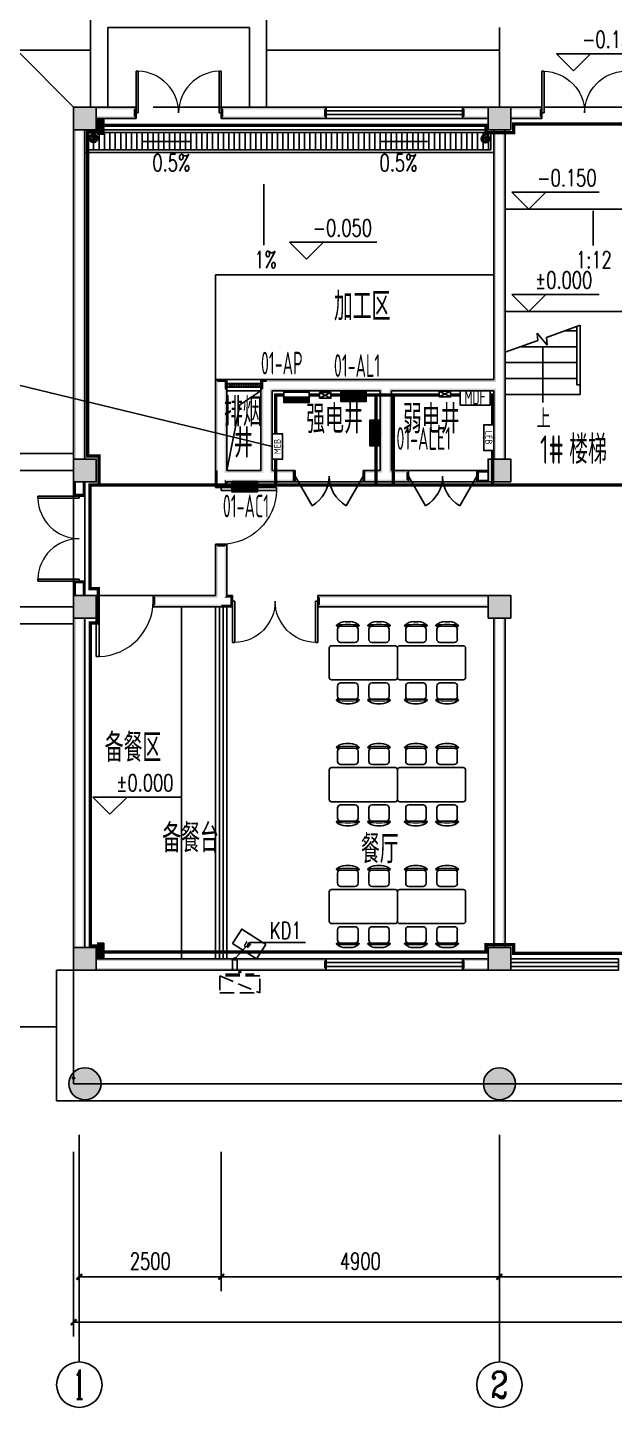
# Model space of a CAD drawing. Extents: x 6250600 to 6678662, y -692028 to -290561.
# Drawn here: x 6278601 to 6288938, y -594503 to -570203 of the extents above; entities that cross this region are included whole.
import ezdxf
from ezdxf.enums import TextEntityAlignment as Align

# ---------------------------------------------------------------- set-up
doc = ezdxf.new("R2010")
doc.units = 0
doc.header["$LTSCALE"] = 1000
doc.header["$MEASUREMENT"] = 0
doc.linetypes.add('DASH', pattern=[0.35, 0.25, -0.1])
doc.linetypes.add('DASHEDX2', pattern=[1.5, 1, -0.5])
doc.layers.get('0').update_dxf_attribs({"linetype": 'CONTINUOUS'})
doc.layers.get('Defpoints').update_dxf_attribs({"linetype": 'CONTINUOUS'})
for name, color, linetype in [('AXIS_TEXT', 7, 'CONTINUOUS'), ('EQUIP-箱柜', 3, 'CONTINUOUS'), ('PUB_HATCH', 8, 'CONTINUOUS'), ('SIG_TEXT', 7, 'CONTINUOUS'), ('SYST', 7, 'CONTINUOUS'), ('TEL_TAB', 7, 'CONTINUOUS'), ('WIRE-接地', 4, 'CONTINUOUS'), ('建筑底图', 251, 'CONTINUOUS'), ('排水', 221, 'CONTINUOUS'), ('电气', 7, 'CONTINUOUS')]:
    doc.layers.add(name, color=color, linetype=linetype)
doc.styles.add('_TCH_AXIS', font='COMPLEX', dxfattribs={"bigfont": 'GBCBIG'})
doc.styles.add('_TCH_DIM', font='SIMPLEX', dxfattribs={"bigfont": 'GBCBIG'})
doc.styles.add('_TCH_DIM_T3', font='SIMPLEX', dxfattribs={"width": 0.705882, "bigfont": 'GBCBIG'})
doc.styles.add('_TCH_LABEL', font='COMPLEX', dxfattribs={"bigfont": 'GBCBIG'})
doc.styles.add('_TEL_DIM', font='sceie.shx', dxfattribs={"width": 0.8, "height": 3.5, "bigfont": 'sceic.shx'})
doc.styles.add('COMPLEX', font='COMPLEX')
doc.styles.add('DIM_FONT', font='SIMPLEX', dxfattribs={"width": 0.7, "bigfont": 'GBCBIG'})
doc.styles.add('SCEI', font='sceie.shx', dxfattribs={"width": 0.8, "height": 400, "bigfont": 'sceic.shx'})
doc.styles.add('sceic', font='sceie.shx', dxfattribs={"width": 0.8, "bigfont": 'sceic.shx'})
doc.styles.add('schuco', font='sceie.shx', dxfattribs={"width": 0.7, "bigfont": 'sceic.shx'})
doc.styles.get("Standard").update_dxf_attribs({"font": 'GBENOR', "bigfont": 'GBCBIG'})
doc.styles.add('TG_LINETYPE', font='SIMPLEX', dxfattribs={"width": 0.8, "height": 3, "bigfont": 'HZTXT'})
doc.linetypes.add('TG_接地', pattern='A,0.75,0,["/",TG_LINETYPE,S=0.05,R=-8.594367,X=-0.1,Y=-0.045],0.65,-0.13,0.13,-0.13', length=2)
doc.dimstyles.new('_TCH_ARCH&&100', dxfattribs={"dimtxt": 297.5, "dimasz": 100, "dimexe": 250, "dimexo": 300, "dimgap": 126.25, "dimtad": 1, "dimdec": 0, "dimzin": 0, "dimdsep": 46, "dimtxsty": '_TCH_DIM_T3', "dimblk": 'ARCHTICK', "dimcen": 0.09, "dimclrt": 7, "dimazin": 2, "dimtfac": 1, "dimtdec": 0, "dimtix": 1, "dimtmove": 2, "dimatfit": 3, "dimfxl": 0, "dimtolj": 1, "dimtzin": 0, "dimarcsym": 0})
pattern_1 = [(135, (5684104.356, -4924144.703), (-11.22532015, -11.22532015), [])]

# ---------------------------------------------------------------- blocks, each defined once
blk = doc.blocks.new('*X35')
at = {"color": 0}
for p, q in [((-250, 33), (-83, 200)), ((-250, 68), (-118, 200)), ((-250, 104), (-154, 200)), ((-250, 139), (-189, 200)), ((-250, 174), (-224, 200)), ((-247, 0), (-47, 200)), ((-212, 0), (-12, 200)), ((-177, 0), (23, 200)), ((-141, 0), (59, 200)), ((-106, 0), (94, 200)), ((-71, 0), (129, 200)), ((-35, 0), (165, 200)), ((0, 0), (200, 200)), ((35, 0), (235, 200)), ((71, 0), (250, 179)), ((106, 0), (250, 144)), ((141, 0), (250, 109)), ((177, 0), (250, 73)), ((212, 0), (250, 38)), ((247, 0), (250, 3))]:
    blk.add_line(p, q, dxfattribs=at)
blk = doc.blocks.new('$equip$00002943')
for p, q in [((-0.75, 0.6), (-0.75, 0)), ((0.75, 0.6), (-0.75, 0.6)), ((-0.75, 0), (0.75, 0)), ((0.75, 0), (0.75, 0.6))]:
    blk.add_line(p, q)
for points, const_width in [([(-0.75, 0.3), (0.75, 0.3)], 0.6), ([(-0.75, 0.6), (-0.75, 0), (0.75, 0), (0.75, 0.6), (-0.75, 0.6), (-0.75, 0)], 0.0667)]:
    blk.add_lwpolyline(points, dxfattribs=dict(const_width=const_width))
for p in [(-0.75, 0.3), (0, 0.6), (0, 0), (0.75, 0.3)]:
    blk.add_point(p)
at = {"xscale": 0.00300000000061118, "yscale": 0.00300000000061118, "zscale": 0.00300000000061118}
blk.add_blockref('*X35', (0, 0), dxfattribs=at)
at = {"color": 7, "style": '_TEL_DIM', "flags": 1}
for tag in ['A', 'REMARK']:
    blk.add_attdef(tag, text='', height=0.00002, dxfattribs=at).set_placement((0, 0), align=Align.MIDDLE_CENTER)
blk = doc.blocks.new('*X67')
at = {"color": 0}
for p, q in [((-250, 33), (-183, 100)), ((-250, 68), (-218, 100)), ((-247, 0), (-147, 100)), ((-212, 0), (-112, 100)), ((-177, 0), (-77, 100)), ((-141, 0), (-41, 100)), ((-106, 0), (-6, 100)), ((-71, 0), (29, 100)), ((-35, 0), (65, 100)), ((0, 0), (100, 100)), ((35, 0), (135, 100)), ((71, 0), (171, 100)), ((106, 0), (206, 100)), ((141, 0), (241, 100)), ((177, 0), (250, 73)), ((212, 0), (250, 38)), ((247, 0), (250, 3))]:
    blk.add_line(p, q, dxfattribs=at)
blk = doc.blocks.new('$equip$00002929')
for p, q in [((-0.75, 0.6), (-0.75, 0)), ((0.75, 0.6), (-0.75, 0.6)), ((-0.75, 0.3), (0.75, 0.3)), ((-0.75, 0), (0.75, 0)), ((0.75, 0), (0.75, 0.6))]:
    blk.add_line(p, q)
for points, const_width in [([(-0.75, 0.15), (0.75, 0.15)], 0.3), ([(-0.75, 0.6), (-0.75, 0), (0.75, 0), (0.75, 0.6), (-0.75, 0.6), (-0.75, 0)], 0.0667)]:
    blk.add_lwpolyline(points, dxfattribs=dict(const_width=const_width))
for p in [(-0.75, 0.3), (0, 0.6), (0, 0), (0.75, 0.3)]:
    blk.add_point(p)
at = {"xscale": 0.00300000000061118, "yscale": 0.00300000000061118, "zscale": 0.00300000000061118}
blk.add_blockref('*X67', (0, 0), dxfattribs=at)
at = {"color": 7, "style": '_TEL_DIM', "flags": 1}
for tag in ['A', 'REMARK']:
    blk.add_attdef(tag, text='', height=0.00002, dxfattribs=at).set_placement((0, 0), align=Align.MIDDLE_CENTER)
blk = doc.blocks.new('$equip$00002907')
for p, q in [((0.75, 0.6), (-0.75, 0.6)), ((-0.75, 0.6), (-0.75, 0)), ((-0.75, 0), (0.75, 0)), ((0.75, 0), (0.75, 0.6))]:
    blk.add_line(p, q)
at = {"const_width": 0.0667}
blk.add_lwpolyline([(-0.75, 0.6), (-0.75, 0), (0.75, 0), (0.75, 0.6), (-0.75, 0.6), (-0.75, 0)], dxfattribs=at)
for p in [(-0.75, 0.3), (0, 0.6), (0, 0), (0.75, 0.3)]:
    blk.add_point(p)
at = {"color": 7, "style": '_TEL_DIM'}
blk.add_attdef('$TEXT$', text='', height=0.4, dxfattribs=at).set_placement((0, 0.3), align=Align.MIDDLE_CENTER)
at = {"color": 7, "style": '_TEL_DIM', "flags": 1}
for tag in ['A', 'REMARK']:
    blk.add_attdef(tag, text='', height=0.00002, dxfattribs=at).set_placement((0, 0), align=Align.MIDDLE_CENTER)
blk = doc.blocks.new('$equip$00002908')
for p, q in [((0.75, 0.6), (-0.75, 0.6)), ((-0.75, 0.6), (-0.75, 0)), ((-0.75, 0), (0.75, 0)), ((0.75, 0), (0.75, 0.6))]:
    blk.add_line(p, q)
at = {"const_width": 0.0667}
blk.add_lwpolyline([(-0.75, 0.6), (-0.75, 0), (0.75, 0), (0.75, 0.6), (-0.75, 0.6), (-0.75, 0)], dxfattribs=at)
for p in [(-0.75, 0.3), (0, 0.6), (0, 0), (0.75, 0.3)]:
    blk.add_point(p)
at = {"color": 7, "style": '_TEL_DIM'}
blk.add_attdef('$TEXT$', text='', height=0.4, dxfattribs=at).set_placement((0, 0.3), align=Align.MIDDLE_CENTER)
at = {"color": 7, "style": '_TEL_DIM', "flags": 1}
for tag in ['A', 'REMARK']:
    blk.add_attdef(tag, text='', height=0.00002, dxfattribs=at).set_placement((0, 0), align=Align.MIDDLE_CENTER)
blk = doc.blocks.new('$plan$00000279')
for p, q in [((-389, 921), (-290, 921)), ((298, 921), (397, 921)), ((-569, 821), (-109, 821)), ((-564, 754), (-564, 529)), ((-114, 754), (-114, 529)), ((117, 821), (577, 821)), ((122, 754), (122, 529)), ((572, 754), (572, 529)), ((-746, 342), (-746, -308)), ((704, 392), (-696, 392)), ((-497, 461), (-182, 461)), ((190, 461), (505, 461)), ((754, -308), (754, 342)), ((-696, -358), (704, -358)), ((-564, -720), (-564, -495)), ((-182, -427), (-497, -427)), ((-114, -720), (-114, -495)), ((122, -720), (122, -495)), ((505, -427), (190, -427)), ((572, -720), (572, -495)), ((-109, -787), (-569, -787)), ((-290, -887), (-389, -887)), ((577, -787), (117, -787)), ((397, -887), (298, -887))]:
    blk.add_line(p, q)
for centre, radius, start, end in [((-379, 606), 316, 91.7651, 130.7265), ((-300, 606), 316, 49.2735, 88.2349), ((307, 606), 316, 91.7651, 130.7265), ((387, 606), 316, 49.2735, 88.2349), ((-579, 837), 10, 130.7265, 202.67), ((-569, 841), 20, 202.67, 270), ((-497, 754), 67.5, 90, 180), ((-182, 754), 67.5, 0, 90), ((-109, 841), 20, 270, 337.33), ((-100, 837), 10, 337.33, 49.2735), ((108, 837), 10, 130.7265, 202.67), ((117, 841), 20, 202.67, 270), ((190, 754), 67.5, 90, 180), ((505, 754), 67.5, 0, 90), ((577, 841), 20, 270, 337.33), ((587, 837), 10, 337.33, 49.2735), ((-696, 342), 50, 90, 180), ((-497, 529), 67.5, 180, 270), ((-182, 529), 67.5, 270, 0), ((190, 529), 67.5, 180, 270), ((505, 529), 67.5, 270, 0), ((704, 342), 50, 0, 90), ((-696, -308), 50, 180, 270), ((-497, -495), 67.5, 90, 180), ((-182, -495), 67.5, 0, 90), ((190, -495), 67.5, 90, 180), ((505, -495), 67.5, 0, 90), ((704, -308), 50, 270, 0), ((-579, -803), 10, 157.33, 229.2735), ((-569, -807), 20, 90, 157.33), ((-379, -572), 316, 229.2735, 268.2349), ((-497, -720), 67.5, 180, 270), ((-300, -572), 316, 271.7651, 310.7265), ((-182, -720), 67.5, 270, 0), ((-109, -807), 20, 22.67, 90), ((-100, -803), 10, 310.7265, 22.67), ((108, -803), 10, 157.33, 229.2735), ((117, -807), 20, 90, 157.33), ((307, -572), 316, 229.2735, 268.2349), ((190, -720), 67.5, 180, 270), ((387, -572), 316, 271.7651, 310.7265), ((505, -720), 67.5, 270, 0), ((577, -807), 20, 22.67, 90), ((587, -803), 10, 310.7265, 22.67)]:
    blk.add_arc(centre, radius, start, end)
at = {"lineweight": 13}
for centre, start, end in [((-339, -1857), 84.8023, 95.1977), ((347, -1857), 84.8023, 95.1977), ((-339, 1890), 264.8023, 275.1977), ((347, 1890), 264.8023, 275.1977)]:
    blk.add_arc(centre, 2713, start, end, dxfattribs=at)
at = {"width": 0.8, "flags": 9}
for tag in ['XSIZE', 'YSIZE']:
    blk.add_attdef(tag, (0, 0), '', height=0.5, dxfattribs=at)
blk = doc.blocks.new('A$C2E081725')
at = {"linetype": 'DASH'}
for p, q in [((700, 94), (0, 394)), ((600, 64), (100, 64)), ((138, 94), (138, 64)), ((350, 8), (327, 39)), ((350, 49), (350, 0)), ((350, 8), (373, 39)), ((563, 94), (563, 64))]:
    blk.add_line(p, q, dxfattribs=at)
blk.add_lwpolyline([(0, 394), (0, 94), (700, 94), (700, 394)], close=True, dxfattribs=at)
blk = doc.blocks.new('$lvtry$00000171')
at = {"layer": '排水'}
for p, q in [((-74, 11), (-11, 74)), ((-70, -27), (27, 70)), ((-53, -53), (53, 53)), ((-27, -70), (70, 27)), ((11, -74), (74, -11))]:
    blk.add_line(p, q, dxfattribs=at)
blk.add_circle((0, 0), 75, dxfattribs=at)
blk.add_point((0, 0), dxfattribs=at)
blk = doc.blocks.new('_ArchTick')
at = {"color": 0, "linetype": 'ByBlock', "const_width": 0.4}
blk.add_lwpolyline([(-0.5, -0.5), (0.5, 0.5)], dxfattribs=at)
blk = doc.blocks.new('*D604')
at = {"layer": 'Defpoints', "color": 0, "transparency": 16777216}
for p in [(6279412, -589703), (6301612, -589703), (6301612, -593003)]:
    blk.add_point(p, dxfattribs=at)
at = {"layer": '建筑底图', "color": 0, "lineweight": -2, "transparency": 16777216}
for p, q in [((6279412, -590003), (6279412, -593253)), ((6301612, -590003), (6301612, -593253)), ((6279412, -593003), (6301612, -593003))]:
    blk.add_line(p, q, dxfattribs=at)
at = {"layer": '建筑底图', "color": 0, "lineweight": -2, "transparency": 16777216, "xscale": 100, "yscale": 100, "zscale": 100, "rotation": 180}
blk.add_blockref('_ArchTick', (6279412, -593003), dxfattribs=at)
at = {"layer": '建筑底图', "color": 0, "lineweight": -2, "transparency": 16777216, "xscale": 100, "yscale": 100, "zscale": 100}
blk.add_blockref('_ArchTick', (6301612, -593003), dxfattribs=at)
at = {"layer": '建筑底图', "color": 7, "transparency": 16777216, "insert": (6290512, -592728), "char_height": 297.5, "attachment_point": 5, "style": '_TCH_DIM_T3'}
blk.add_mtext('\\A1;22200', dxfattribs=at)
blk = doc.blocks.new('*D605')
at = {"layer": 'Defpoints', "color": 0, "transparency": 16777216}
for p in [(6279512, -589703), (6282012, -589703), (6282012, -592203)]:
    blk.add_point(p, dxfattribs=at)
at = {"layer": '建筑底图', "color": 0, "lineweight": -2, "transparency": 16777216}
for p, q in [((6279512, -590003), (6279512, -592453)), ((6282012, -590003), (6282012, -592453)), ((6279512, -592203), (6282012, -592203))]:
    blk.add_line(p, q, dxfattribs=at)
at = {"layer": '建筑底图', "color": 0, "lineweight": -2, "transparency": 16777216, "xscale": 100, "yscale": 100, "zscale": 100, "rotation": 180}
blk.add_blockref('_ArchTick', (6279512, -592203), dxfattribs=at)
at = {"layer": '建筑底图', "color": 0, "lineweight": -2, "transparency": 16777216, "xscale": 100, "yscale": 100, "zscale": 100}
blk.add_blockref('_ArchTick', (6282012, -592203), dxfattribs=at)
at = {"layer": '建筑底图', "color": 7, "transparency": 16777216, "insert": (6280762, -591928), "char_height": 297.5, "attachment_point": 5, "style": '_TCH_DIM_T3'}
blk.add_mtext('\\A1;2500', dxfattribs=at)
blk = doc.blocks.new('*D606')
at = {"layer": 'Defpoints', "color": 0, "transparency": 16777216}
for p in [(6282012, -589703), (6286912, -589703), (6286912, -592203)]:
    blk.add_point(p, dxfattribs=at)
at = {"layer": '建筑底图', "color": 0, "lineweight": -2, "transparency": 16777216}
for p, q in [((6282012, -590003), (6282012, -592453)), ((6286912, -590003), (6286912, -592453)), ((6282012, -592203), (6286912, -592203))]:
    blk.add_line(p, q, dxfattribs=at)
at = {"layer": '建筑底图', "color": 0, "lineweight": -2, "transparency": 16777216, "xscale": 100, "yscale": 100, "zscale": 100, "rotation": 180}
blk.add_blockref('_ArchTick', (6282012, -592203), dxfattribs=at)
at = {"layer": '建筑底图', "color": 0, "lineweight": -2, "transparency": 16777216, "xscale": 100, "yscale": 100, "zscale": 100}
blk.add_blockref('_ArchTick', (6286912, -592203), dxfattribs=at)
at = {"layer": '建筑底图', "color": 7, "transparency": 16777216, "insert": (6284462, -591928), "char_height": 297.5, "attachment_point": 5, "style": '_TCH_DIM_T3'}
blk.add_mtext('\\A1;4900', dxfattribs=at)
blk = doc.blocks.new('*D607')
at = {"layer": 'Defpoints', "color": 0, "transparency": 16777216}
for p in [(6286912, -589703), (6294112, -589703), (6294112, -592203)]:
    blk.add_point(p, dxfattribs=at)
at = {"layer": '建筑底图', "color": 0, "lineweight": -2, "transparency": 16777216}
for p, q in [((6286912, -590003), (6286912, -592453)), ((6294112, -590003), (6294112, -592453)), ((6286912, -592203), (6294112, -592203))]:
    blk.add_line(p, q, dxfattribs=at)
at = {"layer": '建筑底图', "color": 0, "lineweight": -2, "transparency": 16777216, "xscale": 100, "yscale": 100, "zscale": 100, "rotation": 180}
blk.add_blockref('_ArchTick', (6286912, -592203), dxfattribs=at)
at = {"layer": '建筑底图', "color": 0, "lineweight": -2, "transparency": 16777216, "xscale": 100, "yscale": 100, "zscale": 100}
blk.add_blockref('_ArchTick', (6294112, -592203), dxfattribs=at)
at = {"layer": '建筑底图', "color": 7, "transparency": 16777216, "insert": (6290512, -591928), "char_height": 297.5, "attachment_point": 5, "style": '_TCH_DIM_T3'}
blk.add_mtext('\\A1;7200', dxfattribs=at)
blk = doc.blocks.new('$WINLIB2D$00000039')
at = {"color": 0}
for points in [[(-0.5, 0.5), (-0.5, -0.5)], [(0.5, 0.5), (-0.5, 0.5)], [(0.5, -0.5), (0.5, 0.5)], [(-0.5, 0.167), (0.5, 0.167)], [(-0.452, -0.167), (-0.5, 0.084)], [(-0.384, -0.167), (-0.448, 0.167)], [(-0.316, -0.167), (-0.38, 0.167)], [(-0.248, -0.167), (-0.312, 0.167)], [(-0.18, -0.167), (-0.244, 0.167)], [(-0.112, -0.167), (-0.176, 0.167)], [(-0.044, -0.167), (-0.108, 0.167)], [(0.024, -0.167), (-0.04, 0.167)], [(0.092, -0.167), (0.028, 0.167)], [(0.16, -0.167), (0.096, 0.167)], [(0.228, -0.167), (0.164, 0.167)], [(0.296, -0.167), (0.232, 0.167)], [(0.364, -0.167), (0.3, 0.167)], [(0.432, -0.167), (0.368, 0.167)], [(0.5, -0.167), (0.436, 0.167)], [(-0.5, -0.167), (0.5, -0.167)], [(0.5, -0.5), (-0.5, -0.5)]]:
    blk.add_lwpolyline(points, dxfattribs=at)
blk = doc.blocks.new('_AXISO')
blk.add_circle((0, 0), 0.5)
at = {"layer": 'AXIS_TEXT', "style": 'COMPLEX', "width": 1.041667}
blk.add_attdef('A', text='', height=0.56, dxfattribs=at).set_placement((-0.25, -0.28), (0.25, -0.28), align=Align.FIT)
blk = doc.blocks.new('$DorLib2D$00000002')
for p, q in [((-0.5, 0), (-0.5, 0.4875)), ((-0.475, 0.4875), (-0.5, 0.4875)), ((-0.475, 0), (-0.475, 0.4875)), ((0.475, 0), (0.475, 0.4875)), ((0.475, 0.4875), (0.5, 0.4875)), ((0.5, 0), (0.5, 0.4875)), ((-0.5, 0), (-0.475, 0)), ((0.5, 0), (0.475, 0))]:
    blk.add_line(p, q)
at = {"lineweight": 13}
for centre, start, end in [((-0.4875, 0), 0, 88.53072), ((0.4875, 0), 91.46928, 180)]:
    blk.add_arc(centre, 0.4875, start, end, dxfattribs=at)
blk = doc.blocks.new('$DorLib2D$00000231')
at = {"color": 0}
for p, q in [((-0.5, 0), (-0.25, 0.433)), ((0.5, 0), (0.25, 0.433))]:
    blk.add_line(p, q, dxfattribs=at)
for centre, start, end in [((-0.5, 0), 0, 60), ((0.5, 0), 120, 180)]:
    blk.add_arc(centre, 0.5, start, end, dxfattribs=at)
blk = doc.blocks.new('$WINLIB2D$00000001')
at = {"color": 0}
for points in [[(-0.5, 0.5), (-0.5, -0.5)], [(-0.5, 0.5), (0.5, 0.5)], [(0.5, -0.5), (0.5, 0.5)], [(0.5, 0.1667), (-0.5, 0.1667)], [(0.5, -0.1667), (-0.5, -0.1667)], [(-0.5, -0.5), (0.5, -0.5)]]:
    blk.add_lwpolyline(points, dxfattribs=at)
blk = doc.blocks.new('$DorLib2D$00000001')
for p, q in [((0.45, 0.975), (0.5, 0.975)), ((0.45, 0), (0.45, 0.975)), ((0.5, 0), (0.5, 0.975)), ((0.5, 0), (0.45, 0))]:
    blk.add_line(p, q)
at = {"lineweight": 13}
blk.add_arc((0.475, 0), 0.975, 91.4693, 180, dxfattribs=at)
blk = doc.blocks.new('$TCHSYS$WIN2D')
for p, q in [((-0.5, 0.5), (0.5, 0.5)), ((-0.5, 0.5), (-0.5, -0.5)), ((0.5, 0.5), (0.5, -0.5)), ((0.5, 0.167), (-0.5, 0.167)), ((0.5, -0.167), (-0.5, -0.167)), ((-0.5, -0.5), (0.5, -0.5))]:
    blk.add_line(p, q)
blk = doc.blocks.new('_FZH')
blk.add_lwpolyline([(-0.5, -0.5), (0.5, -0.5), (0.5, 0.5), (-0.5, 0.5)], close=True)
at = {"layer": 'PUB_HATCH'}
blk.add_solid([(-0.5, -0.5), (0.5, -0.5), (-0.5, 0.5), (0.5, 0.5)], dxfattribs=at)

msp = doc.modelspace()

# ---------------------------------------------------------------- hatches: boundary and pattern name
at = {"layer": 'SIG_TEXT'}
h = msp.add_hatch(dxfattribs=at)
h.set_pattern_fill('ANSI31', color=256, scale=10, angle=90, style=0)
h.set_pattern_definition(pattern_1)
h.paths.add_polyline_path([(6279838.2, -571822.2), (6279838.2, -572079.7), (6279942.9, -572079.7), (6279942.9, -571822.2)])
h = msp.add_hatch(dxfattribs=at)
h.set_pattern_fill('ANSI31', color=256, scale=10, angle=90, style=0)
h.set_pattern_definition(pattern_1)
h.paths.add_polyline_path([(6279838.2, -586583.7), (6279838.2, -586326.2), (6279942.9, -586326.2), (6279942.9, -586583.7)])
at = {"layer": '建筑底图'}
for points in [[(6279811.8, -571602.9), (6279411.8, -571602.9), (6279451.8, -571642.9), (6279771.8, -571642.9)], [(6279411.8, -571602.9), (6279411.8, -572002.9), (6279451.8, -571962.9), (6279451.8, -571642.9)], [(6279811.8, -572002.9), (6279811.8, -571602.9), (6279771.8, -571642.9), (6279771.8, -571962.9)], [(6279811.8, -571602.9), (6279811.8, -571642.9), (6280471.8, -571642.9), (6280511.8, -571602.9)], [(6279811.8, -571762.9), (6279811.8, -571802.9), (6280511.8, -571802.9), (6280471.8, -571762.9)], [(6280511.8, -571802.9), (6280511.8, -571602.9), (6280471.8, -571642.9), (6280471.8, -571762.9)], [(6283862.1, -571602.9), (6282011.8, -571602.9), (6282051.8, -571642.9), (6283822.1, -571642.9)], [(6282011.8, -571602.9), (6282011.8, -571802.9), (6282051.8, -571762.9), (6282051.8, -571642.9)], [(6282011.8, -571802.9), (6283862.1, -571802.9), (6283822.1, -571762.9), (6282051.8, -571762.9)], [(6283862.1, -571802.9), (6283862.1, -571602.9), (6283822.1, -571642.9), (6283822.1, -571762.9)], [(6286711.8, -571642.9), (6286711.8, -571602.9), (6286262.1, -571602.9), (6286302.1, -571642.9)], [(6286262.1, -571602.9), (6286262.1, -571802.9), (6286302.1, -571762.9), (6286302.1, -571642.9)], [(6286711.8, -571802.9), (6286711.8, -571762.9), (6286302.1, -571762.9), (6286262.1, -571802.9)], [(6287111.8, -571602.9), (6286711.8, -571602.9), (6286751.8, -571642.9), (6287071.8, -571642.9)], [(6286711.8, -571602.9), (6286711.8, -572002.9), (6286751.8, -571962.9), (6286751.8, -571642.9)], [(6287111.8, -572002.9), (6287111.8, -571602.9), (6287071.8, -571642.9), (6287071.8, -571962.9)], [(6287111.8, -571602.9), (6287111.8, -571642.9), (6287621.8, -571642.9), (6287661.8, -571602.9)], [(6287111.8, -571762.9), (6287111.8, -571802.9), (6287661.8, -571802.9), (6287621.8, -571762.9)], [(6287661.8, -571802.9), (6287661.8, -571602.9), (6287621.8, -571642.9), (6287621.8, -571762.9)], [(6279411.8, -572002.9), (6279811.8, -572002.9), (6279771.8, -571962.9), (6279451.8, -571962.9)], [(6279451.8, -572002.9), (6279411.8, -572002.9), (6279411.8, -577802.9), (6279451.8, -577802.9)], [(6279611.8, -572002.9), (6279571.8, -572002.9), (6279571.8, -577802.9), (6279611.8, -577802.9)], [(6286711.8, -572002.9), (6287111.8, -572002.9), (6287071.8, -571962.9), (6286751.8, -571962.9)], [(6286851.8, -572002.9), (6286811.8, -572002.9), (6286811.8, -576402.9), (6286851.8, -576442.9)], [(6287011.8, -572002.9), (6286971.8, -572002.9), (6286971.8, -576502.9), (6287011.8, -576502.9)], [(6281911.8, -576402.9), (6281911.8, -578002.9), (6281951.8, -578002.9), (6281951.8, -576442.9)], [(6282111.8, -576402.9), (6281911.8, -576402.9), (6281951.8, -576442.9), (6282071.8, -576442.9)], [(6282111.8, -576602.9), (6282111.8, -576402.9), (6282071.8, -576442.9), (6282071.8, -576562.9)], [(6282111.8, -576602.9), (6282111.8, -578002.9), (6282071.8, -578042.9), (6282071.8, -576562.9)], [(6282811.8, -576402.9), (6282711.8, -576402.9), (6282751.8, -576442.9), (6282811.8, -576442.9)], [(6282711.8, -576402.9), (6282711.8, -576602.9), (6282751.8, -576562.9), (6282751.8, -576442.9)], [(6282711.8, -576602.9), (6282711.8, -578002.9), (6282751.8, -578042.9), (6282751.8, -576562.9)], [(6282811.8, -576402.9), (6284911.8, -576402.9), (6284911.8, -576442.9), (6282811.8, -576442.9)], [(6282911.8, -576602.9), (6284811.8, -576602.9), (6284851.8, -576562.9), (6282871.8, -576562.9)], [(6282911.8, -576602.9), (6282911.8, -578002.9), (6282871.8, -578042.9), (6282871.8, -576562.9)], [(6284811.8, -576602.9), (6284811.8, -578002.9), (6284851.8, -578042.9), (6284851.8, -576562.9)], [(6284911.8, -576402.9), (6286811.8, -576402.9), (6286851.8, -576442.9), (6284911.8, -576442.9)], [(6285011.8, -576602.9), (6286811.8, -576602.9), (6286851.8, -576562.9), (6284971.8, -576562.9)], [(6285011.8, -576602.9), (6285011.8, -578002.9), (6284971.8, -578042.9), (6284971.8, -576562.9)], [(6286811.8, -577802.9), (6286851.8, -577802.9), (6286851.8, -576562.9), (6286811.8, -576602.9)], [(6286971.8, -577802.9), (6287011.8, -577802.9), (6287011.8, -576502.9), (6286971.8, -576502.9)], [(6279811.8, -577802.9), (6279411.8, -577802.9), (6279451.8, -577842.9), (6279771.8, -577842.9)], [(6279411.8, -577802.9), (6279411.8, -578202.9), (6279451.8, -578162.9), (6279451.8, -577842.9)], [(6279811.8, -578202.9), (6279811.8, -577802.9), (6279771.8, -577842.9), (6279771.8, -578162.9)], [(6287111.8, -577802.9), (6286711.8, -577802.9), (6286751.8, -577842.9), (6287071.8, -577842.9)], [(6286711.8, -577802.9), (6286711.8, -578202.9), (6286751.8, -578162.9), (6286751.8, -577842.9)], [(6287111.8, -578202.9), (6287111.8, -577802.9), (6287071.8, -577842.9), (6287071.8, -578162.9)], [(6281911.8, -578002.9), (6281911.8, -578302.9), (6281951.8, -578262.9), (6281951.8, -578002.9)], [(6282111.8, -578002.9), (6282711.8, -578002.9), (6282751.8, -578042.9), (6282071.8, -578042.9)], [(6283311.9, -578002.9), (6282911.8, -578002.9), (6282871.8, -578042.9), (6283311.9, -578042.9)], [(6283311.9, -578202.9), (6283311.9, -578002.9), (6283271.9, -578002.9), (6283271.9, -578202.9)], [(6284811.8, -578002.9), (6284511.9, -578002.9), (6284511.9, -578042.9), (6284851.8, -578042.9)], [(6284511.9, -578202.9), (6284511.9, -578002.9), (6284551.9, -578002.9), (6284551.9, -578202.9)], [(6285311.9, -578002.9), (6285011.8, -578002.9), (6284971.8, -578042.9), (6285271.9, -578042.9)], [(6285311.9, -578202.9), (6285311.9, -578002.9), (6285271.9, -578042.9), (6285271.9, -578162.9)], [(6286711.8, -578042.9), (6286711.8, -578002.9), (6286511.9, -578002.9), (6286551.9, -578042.9)], [(6286511.9, -578002.9), (6286511.9, -578202.9), (6286551.9, -578162.9), (6286551.9, -578042.9)], [(6279411.8, -578202.9), (6279811.8, -578202.9), (6279771.8, -578162.9), (6279451.8, -578162.9)], [(6279451.8, -578202.9), (6279411.8, -578202.9), (6279411.8, -578452.9), (6279451.8, -578412.9)], [(6279611.8, -578202.9), (6279571.8, -578202.9), (6279571.8, -578412.9), (6279611.8, -578452.9)], [(6281911.8, -578302.9), (6282111.8, -578302.9), (6282071.8, -578262.9), (6281951.8, -578262.9)], [(6282111.8, -578302.9), (6282111.8, -578202.9), (6282071.8, -578162.9), (6282071.8, -578262.9)], [(6282111.8, -578202.9), (6282811.8, -578202.9), (6282811.8, -578162.9), (6282071.8, -578162.9)], [(6283311.9, -578202.9), (6282811.8, -578202.9), (6282811.8, -578162.9), (6283311.9, -578162.9)], [(6284911.8, -578202.9), (6284511.9, -578202.9), (6284511.9, -578162.9), (6284911.8, -578162.9)], [(6284911.8, -578202.9), (6285311.9, -578202.9), (6285271.9, -578162.9), (6284911.8, -578162.9)], [(6286711.8, -578202.9), (6286711.8, -578162.9), (6286551.9, -578162.9), (6286511.9, -578202.9)], [(6286711.8, -578202.9), (6287111.8, -578202.9), (6287071.8, -578162.9), (6286751.8, -578162.9)], [(6279411.8, -578452.9), (6279611.8, -578452.9), (6279571.8, -578412.9), (6279451.8, -578412.9)], [(6282111.8, -579302.9), (6281911.8, -579302.9), (6281951.8, -579342.9), (6282071.8, -579342.9)], [(6281911.8, -579302.9), (6281911.8, -580202.9), (6281951.8, -580242.9), (6281951.8, -579342.9)], [(6282111.8, -580202.9), (6282111.8, -579302.9), (6282071.8, -579342.9), (6282071.8, -580242.9)], [(6279611.8, -579952.9), (6279411.8, -579952.9), (6279451.8, -579992.9), (6279571.8, -579992.9)], [(6279411.8, -580202.9), (6279451.8, -580202.9), (6279451.8, -579992.9), (6279411.8, -579952.9)], [(6279571.8, -580202.9), (6279611.8, -580202.9), (6279611.8, -579952.9), (6279571.8, -579992.9)], [(6279811.8, -580202.9), (6279411.8, -580202.9), (6279451.8, -580242.9), (6279771.8, -580242.9)], [(6279411.8, -580202.9), (6279411.8, -580602.9), (6279451.8, -580562.9), (6279451.8, -580242.9)], [(6279811.8, -580602.9), (6279811.8, -580202.9), (6279771.8, -580242.9), (6279771.8, -580562.9)], [(6281911.8, -580202.9), (6280811.8, -580202.9), (6280851.8, -580242.9), (6281951.8, -580242.9)], [(6280811.8, -580202.9), (6280811.8, -580402.9), (6280851.8, -580362.9), (6280851.8, -580242.9)], [(6282211.8, -580202.9), (6282111.8, -580202.9), (6282071.8, -580242.9), (6282171.8, -580242.9)], [(6282211.8, -580402.9), (6282211.8, -580202.9), (6282171.8, -580242.9), (6282171.8, -580362.9)], [(6286711.8, -580242.9), (6286711.8, -580202.9), (6283711.8, -580202.9), (6283751.8, -580242.9)], [(6283711.8, -580202.9), (6283711.8, -580402.9), (6283751.8, -580362.9), (6283751.8, -580242.9)], [(6287111.8, -580202.9), (6286711.8, -580202.9), (6286751.8, -580242.9), (6287071.8, -580242.9)], [(6286711.8, -580202.9), (6286711.8, -580602.9), (6286751.8, -580562.9), (6286751.8, -580242.9)], [(6287111.8, -580602.9), (6287111.8, -580202.9), (6287071.8, -580242.9), (6287071.8, -580562.9)], [(6280811.8, -580402.9), (6282011.8, -580402.9), (6282011.8, -580362.9), (6280851.8, -580362.9)], [(6282011.8, -580402.9), (6282211.8, -580402.9), (6282171.8, -580362.9), (6282011.8, -580362.9)], [(6286711.8, -580402.9), (6286711.8, -580362.9), (6283751.8, -580362.9), (6283711.8, -580402.9)], [(6279411.8, -580602.9), (6279811.8, -580602.9), (6279771.8, -580562.9), (6279451.8, -580562.9)], [(6279451.8, -580602.9), (6279411.8, -580602.9), (6279411.8, -586402.9), (6279451.8, -586402.9)], [(6279611.8, -580602.9), (6279571.8, -580602.9), (6279571.8, -586402.9), (6279611.8, -586402.9)], [(6286711.8, -580602.9), (6287111.8, -580602.9), (6287071.8, -580562.9), (6286751.8, -580562.9)], [(6286811.8, -586402.9), (6286851.8, -586402.9), (6286851.8, -580602.9), (6286811.8, -580602.9)], [(6286971.8, -586402.9), (6287011.8, -586402.9), (6287011.8, -580602.9), (6286971.8, -580602.9)], [(6279811.8, -586402.9), (6279411.8, -586402.9), (6279451.8, -586442.9), (6279771.8, -586442.9)], [(6279411.8, -586402.9), (6279411.8, -586802.9), (6279451.8, -586762.9), (6279451.8, -586442.9)], [(6279811.8, -586802.9), (6279811.8, -586402.9), (6279771.8, -586442.9), (6279771.8, -586762.9)], [(6287111.8, -586402.9), (6286711.8, -586402.9), (6286751.8, -586442.9), (6287071.8, -586442.9)], [(6286711.8, -586402.9), (6286711.8, -586802.9), (6286751.8, -586762.9), (6286751.8, -586442.9)], [(6287111.8, -586802.9), (6287111.8, -586402.9), (6287071.8, -586442.9), (6287071.8, -586762.9)], [(6279411.8, -586802.9), (6279811.8, -586802.9), (6279771.8, -586762.9), (6279451.8, -586762.9)], [(6279811.8, -586602.9), (6279811.8, -586642.9), (6283821.8, -586642.9), (6283861.8, -586602.9)], [(6279811.8, -586762.9), (6279811.8, -586802.9), (6283861.8, -586802.9), (6283821.8, -586762.9)], [(6283861.8, -586802.9), (6283861.8, -586602.9), (6283821.8, -586642.9), (6283821.8, -586762.9)], [(6286711.8, -586642.9), (6286711.8, -586602.9), (6286261.8, -586602.9), (6286301.8, -586642.9)], [(6286261.8, -586602.9), (6286261.8, -586802.9), (6286301.8, -586762.9), (6286301.8, -586642.9)], [(6286711.8, -586802.9), (6286711.8, -586762.9), (6286301.8, -586762.9), (6286261.8, -586802.9)], [(6286711.8, -586802.9), (6287111.8, -586802.9), (6287071.8, -586762.9), (6286751.8, -586762.9)]]:
    msp.add_hatch(color=256, dxfattribs=at).paths.add_polyline_path(points)
h = msp.add_hatch(dxfattribs=at)
h.set_pattern_fill('LINE', color=256, scale=100, angle=90)
h.set_pattern_definition([(90, (-38273708.46, -1652072.31), (-95.25, 6e-15), [])])
h.paths.add_polyline_path([(6286761.8, -572052.9), (6279761.8, -572052.9), (6279761.8, -572352.9), (6286761.8, -572352.9)])
h = msp.add_hatch(color=256, dxfattribs=at)
h.dxf.hatch_style = 1
h.paths.add_polyline_path([(6279328.9, -588802.9, 1), (6279894.6, -588802.9, 1)])
h = msp.add_hatch(color=256, dxfattribs=at)
h.dxf.hatch_style = 1
h.paths.add_polyline_path([(6286628.9, -588802.9, 1), (6287194.6, -588802.9, 1)])

# ---------------------------------------------------------------- linework, layer by layer
at = {"color": 1}
for p, q in [((6283742.9, -576631.3), (6283942.9, -576731.3)), ((6283942.9, -576631.3), (6283742.9, -576731.3))]:
    msp.add_line(p, q, dxfattribs=at)
at = {"color": 2}
for p, q in [((6285851.7, -576607.9), (6286051.7, -576707.9)), ((6286051.7, -576607.9), (6285851.7, -576707.9))]:
    msp.add_line(p, q, dxfattribs=at)
at = {"color": 1}
msp.add_lwpolyline([(6283742.9, -576731.3), (6283742.9, -576631.3), (6283942.9, -576631.3), (6283942.9, -576731.3)], close=True, dxfattribs=at)
at = {"color": 2}
msp.add_lwpolyline([(6285851.7, -576707.9), (6285851.7, -576607.9), (6286051.7, -576607.9), (6286051.7, -576707.9)], close=True, dxfattribs=at)
msp.add_lwpolyline([(6286749.7, -576602.9), (6286749.7, -576852), (6286223.2, -576852), (6286223.2, -576602.9)], close=True)
at = {"layer": 'SIG_TEXT', "ltscale": 5}
for points in [[(6279838.2, -571822.2), (6279838.2, -572079.7), (6279942.9, -572079.7), (6279942.9, -571822.2)], [(6279838.2, -586583.7), (6279838.2, -586326.2), (6279942.9, -586326.2), (6279942.9, -586583.7)]]:
    msp.add_lwpolyline(points, close=True, dxfattribs=at)
at = {"layer": 'WIRE-接地', "linetype": 'TG_接地', "const_width": 60}
for points in [[(6279833.4, -586379.7), (6279708.2, -586379.7), (6279708.2, -580687.7), (6279848, -580687.7), (6279848, -580084.1), (6279701.1, -580084.1), (6279701.1, -578260.5), (6279856.8, -578260.5), (6279856.8, -577745.5), (6279657.5, -577745.5), (6279657.5, -572039.3), (6279833.4, -572039.3)], [(6279942.9, -571922.5), (6286677.3, -571922.5), (6286677.3, -572052.9), (6287162.6, -572052.9), (6287162.6, -571899.6), (6289663.3, -571899.6), (6289663.3, -572050.9), (6290167.3, -572050.9), (6290167.3, -571894.3), (6293886.5, -571894.3), (6293886.5, -572022.1), (6294333.5, -572022.1), (6294333.5, -571871.2), (6298134.8, -571871.2), (6298134.8, -572053.5), (6298737.1, -572053.5), (6298737.1, -571863.7), (6301085.5, -571863.7)], [(6282972.6, -577355.4), (6282972.6, -576671.4), (6283111.8, -576671.4)], [(6283561.8, -576671.4), (6283742.9, -576671.4)], [(6283942.9, -576671.4), (6284117.1, -576671.4)], [(6284567.1, -576671.4), (6285851.7, -576671.4)], [(6284740, -576671.4), (6284740, -577117.2)], [(6285041.6, -576671.4), (6285041.6, -578260.5)], [(6286051.7, -576671.4), (6286223.2, -576671.4)], [(6286749.7, -576671.4), (6286794.7, -576671.4), (6286794.7, -577199.8)], [(6284740, -577559.6), (6284740, -578260.5)], [(6282972.6, -578260.5), (6282972.6, -577805.4)], [(6286794.7, -577649.8), (6286794.7, -578259.5)], [(6279856.8, -578260.5), (6282198.7, -578260.5)], [(6282630.4, -578260.5), (6301166.8, -578260.5)], [(6279942.9, -586483.3), (6286677.3, -586483.3), (6286677.3, -586352.9), (6287162.6, -586352.9), (6287162.6, -586506.3), (6289663.3, -586506.3), (6289663.3, -586355), (6290167.3, -586355), (6290167.3, -586511.5), (6293886.5, -586511.5), (6293886.5, -586383.8), (6294333.5, -586383.8), (6294333.5, -586534.7), (6301082.7, -586534.7)]]:
    msp.add_lwpolyline(points, dxfattribs=at)
at = {"layer": '建筑底图'}
for p, q in [((6279711.8, -571602.9), (6279711.8, -569902.9)), ((6282811.8, -571602.9), (6282811.8, -569902.9)), ((6280011.8, -571602.9), (6280011.8, -570202.9)), ((6282511.8, -570202.9), (6280011.8, -570202.9)), ((6282511.8, -571602.9), (6282511.8, -570202.9)), ((6286911.8, -571602.9), (6286911.8, -570202.9)), ((6279411.8, -571602.9), (6278411.8, -570602.9)), ((6288218.6, -570964.9), (6287918.6, -570664.9)), ((6287918.6, -570664.9), (6289458.8, -570664.9)), ((6288218.6, -570964.9), (6288518.6, -570664.9)), ((6280511.8, -571602.9), (6279811.8, -571602.9)), ((6280511.8, -571802.9), (6280511.8, -571602.9)), ((6280811.8, -571602.9), (6282311.8, -571602.9)), ((6283862.1, -571602.9), (6282011.8, -571602.9)), ((6282011.8, -571602.9), (6282011.8, -571802.9)), ((6283862.1, -571802.9), (6283862.1, -571602.9)), ((6286711.8, -571602.9), (6286262.1, -571602.9)), ((6286262.1, -571602.9), (6286262.1, -571802.9)), ((6287661.8, -571602.9), (6287111.8, -571602.9)), ((6287661.8, -571802.9), (6287661.8, -571602.9)), ((6287711.8, -571602.9), (6289211.8, -571602.9)), ((6279411.8, -577802.9), (6279411.8, -572002.9)), ((6279611.8, -577802.9), (6279611.8, -572002.9)), ((6279811.8, -571802.9), (6280511.8, -571802.9)), ((6282011.8, -571802.9), (6283862.1, -571802.9)), ((6286262.1, -571802.9), (6286711.8, -571802.9)), ((6286811.8, -576402.9), (6286811.8, -572002.9)), ((6287011.8, -576502.9), (6287011.8, -572002.9)), ((6287111.8, -571802.9), (6287661.8, -571802.9)), ((6287428.7, -573402.9), (6287128.7, -573102.9)), ((6287128.7, -573102.9), (6288668.9, -573102.9)), ((6287428.7, -573402.9), (6287728.7, -573102.9)), ((6287011.8, -573402.9), (6289811.8, -573402.9)), ((6283513.8, -574284.1), (6283213.8, -573984.1)), ((6283213.8, -573984.1), (6284754, -573984.1)), ((6283513.8, -574284.1), (6283813.8, -573984.1)), ((6287428.7, -575202.9), (6287128.7, -574902.9)), ((6287128.7, -574902.9), (6288668.9, -574902.9)), ((6287428.7, -575202.9), (6287728.7, -574902.9)), ((6287011.8, -575202.9), (6289811.8, -575202.9)), ((6287751.1, -575794), (6287579.4, -575586.9)), ((6287579.4, -575586.9), (6287589.7, -575713.2)), ((6288336.8, -575446.3), (6287740.1, -575659.4)), ((6287740.1, -575659.4), (6287751.1, -575794)), ((6288066.3, -575542.9), (6288276.8, -575542.9)), ((6288276.8, -576492.9), (6288276.8, -575467.8)), ((6288336.8, -576492.9), (6288336.8, -575446.3)), ((6288336.8, -576492.9), (6288336.8, -575446.3)), ((6287589.7, -575713.2), (6287011.8, -575919.6)), ((6287282.3, -575822.9), (6288276.8, -575822.9)), ((6287011.8, -576662.9), (6287011.8, -575919.6)), ((6287011.8, -576102.9), (6288276.8, -576102.9)), ((6287011.8, -576382.9), (6288276.8, -576382.9)), ((6281911.8, -576402.9), (6281911.8, -578002.9)), ((6282111.8, -576402.9), (6281911.8, -576402.9)), ((6282111.8, -576602.9), (6282111.8, -576402.9)), ((6282111.8, -576602.9), (6282111.8, -578002.9)), ((6282811.8, -576402.9), (6282711.8, -576402.9)), ((6282711.8, -576402.9), (6282711.8, -576602.9)), ((6282711.8, -576602.9), (6282711.8, -578002.9)), ((6282811.8, -576402.9), (6284911.8, -576402.9)), ((6282911.8, -576602.9), (6284811.8, -576602.9)), ((6282911.8, -576602.9), (6282911.8, -578002.9)), ((6284811.8, -576602.9), (6284811.8, -578002.9)), ((6284911.8, -576402.9), (6286811.8, -576402.9)), ((6285011.8, -576602.9), (6286811.8, -576602.9)), ((6285011.8, -576602.9), (6285011.8, -578002.9)), ((6286811.8, -577802.9), (6286811.8, -576602.9)), ((6287011.8, -577802.9), (6287011.8, -576502.9)), ((6288276.8, -576492.9), (6288336.8, -576492.9)), ((6288336.8, -576662.9), (6288336.8, -576492.9)), ((6287011.8, -576662.9), (6288336.8, -576662.9)), ((6279411.8, -577702.9), (6277711.8, -577702.9)), ((6279411.8, -578002.9), (6278011.8, -578002.9)), ((6281911.8, -578002.9), (6281911.8, -578302.9)), ((6282111.8, -578002.9), (6282711.8, -578002.9)), ((6283311.9, -578002.9), (6282911.8, -578002.9)), ((6283311.9, -578202.9), (6283311.9, -578002.9)), ((6284811.8, -578002.9), (6284511.9, -578002.9)), ((6284511.9, -578202.9), (6284511.9, -578002.9)), ((6285311.9, -578002.9), (6285011.8, -578002.9)), ((6285311.9, -578002.9), (6286511.9, -578002.9)), ((6285311.9, -578202.9), (6285311.9, -578002.9)), ((6286711.8, -578002.9), (6286511.9, -578002.9)), ((6286511.9, -578002.9), (6286511.9, -578202.9)), ((6279411.8, -578202.9), (6279411.8, -578452.9)), ((6279611.8, -578452.9), (6279611.8, -578202.9)), ((6281911.8, -578302.9), (6282111.8, -578302.9)), ((6282111.8, -578302.9), (6282111.8, -578202.9)), ((6282111.8, -578202.9), (6282811.8, -578202.9)), ((6283311.9, -578202.9), (6282811.8, -578202.9)), ((6283311.9, -578202.9), (6284511.9, -578202.9)), ((6284911.8, -578202.9), (6284511.9, -578202.9)), ((6284911.8, -578202.9), (6285311.9, -578202.9)), ((6285311.9, -578202.9), (6286511.9, -578202.9)), ((6286511.9, -578202.9), (6286711.8, -578202.9)), ((6279411.8, -579952.9), (6279411.8, -578452.9)), ((6279411.8, -578452.9), (6279611.8, -578452.9)), ((6279611.8, -579952.9), (6279611.8, -578452.9)), ((6282111.8, -579302.9), (6281911.8, -579302.9)), ((6281911.8, -579302.9), (6281911.8, -580202.9)), ((6282111.8, -580202.9), (6282111.8, -579302.9)), ((6279611.8, -579952.9), (6279411.8, -579952.9)), ((6279411.8, -579952.9), (6279411.8, -580202.9)), ((6279611.8, -580202.9), (6279611.8, -579952.9)), ((6279811.8, -580202.9), (6280811.8, -580202.9)), ((6281911.8, -580202.9), (6280811.8, -580202.9)), ((6280811.8, -580202.9), (6280811.8, -580402.9)), ((6282211.8, -580202.9), (6282111.8, -580202.9)), ((6282211.8, -580402.9), (6282211.8, -580202.9)), ((6286711.8, -580202.9), (6283711.8, -580202.9)), ((6283711.8, -580202.9), (6283711.8, -580402.9)), ((6279411.8, -580402.9), (6278011.8, -580402.9)), ((6280811.8, -580402.9), (6282011.8, -580402.9)), ((6281311.8, -580402.9), (6281911.8, -580402.9)), ((6281311.8, -586602.9), (6281311.8, -580402.9)), ((6282011.8, -580402.9), (6282211.8, -580402.9)), ((6283711.8, -580402.9), (6286711.8, -580402.9)), ((6279411.8, -580702.9), (6277711.8, -580702.9)), ((6279411.8, -586402.9), (6279411.8, -580602.9)), ((6279611.8, -586402.9), (6279611.8, -580602.9)), ((6286811.8, -580602.9), (6286811.8, -586402.9)), ((6287011.8, -580602.9), (6287011.8, -586402.9)), ((6280052.5, -584056.7), (6279752.5, -583756.7)), ((6279752.5, -583756.7), (6281292.7, -583756.7)), ((6280052.5, -584056.7), (6280352.5, -583756.7)), ((6279411.8, -586802.9), (6279111.8, -586802.9)), ((6279111.8, -586802.9), (6279111.8, -589102.9)), ((6279411.8, -586802.9), (6279411.8, -588802.9)), ((6283861.8, -586602.9), (6279811.8, -586602.9)), ((6279811.8, -586802.9), (6283861.8, -586802.9)), ((6281911.8, -586602.9), (6281311.8, -586602.9)), ((6283861.8, -586802.9), (6283861.8, -586602.9)), ((6286711.8, -586602.9), (6286261.8, -586602.9)), ((6286261.8, -586602.9), (6286261.8, -586802.9)), ((6286261.8, -586802.9), (6286711.8, -586802.9)), ((6279411.8, -588802.9), (6297511.8, -588802.9)), ((6279111.8, -589102.9), (6297811.8, -589102.9)), ((6279511.8, -589702.9), (6279511.8, -593702.9)), ((6286911.8, -589702.9), (6286911.8, -593702.9))]:
    msp.add_line(p, q, dxfattribs=at)
for points in [[(6279711.8, -570602.9), (6278411.8, -570602.9), (6278411.8, -577702.9)], [(6286911.8, -570602.9), (6282811.8, -570602.9)], [(6286711.8, -572002.9), (6279811.8, -572002.9)], [(6281473.1, -572206.6), (6280638.3, -572206.6), (6280938.3, -572206.6)], [(6284808.7, -572206.6), (6285643.6, -572206.6), (6285343.6, -572206.6)], [(6286811.8, -572402.9), (6279611.8, -572402.9)], [(6282759.5, -574035.4), (6282759.5, -573260.1), (6282759.5, -572960.1)], [(6288565.2, -574038.7), (6288565.2, -573434.6), (6288565.2, -573734.6)], [(6287674.3, -576802.9), (6287674.3, -575822.9), (6287674.3, -576122.9)], [(6282111.8, -578002.9), (6282337.1, -576846), (6282711.8, -576602.9)], [(6278411.8, -580702.9), (6278411.8, -587802.9), (6279111.8, -587802.9)], [(6283494.4, -586313), (6282513.3, -586313), (6282251.8, -586602.9)]]:
    msp.add_lwpolyline(points, dxfattribs=at)
for points in [[(6279611.8, -572402.9), (6286811.8, -572402.9), (6286811.8, -572002.9), (6279611.8, -572002.9)], [(6279661.8, -572352.9), (6286761.8, -572352.9), (6286761.8, -572052.9), (6279661.8, -572052.9)], [(6281911.8, -576402.9), (6286811.8, -576402.9), (6286811.8, -574558.3), (6281911.8, -574558.3)], [(6282794.6, -586350.5), (6282632.5, -586602.9), (6282211.8, -586332.7), (6282373.9, -586080.3)], [(6282291.8, -586802.9), (6282211.8, -586802.9), (6282211.8, -586602.9), (6282291.8, -586602.9)]]:
    msp.add_lwpolyline(points, close=True, dxfattribs=at)
for points in [[(6282265.2, -586588.1, 1), (6282238.4, -586617.8, 1)], [(6279427.9, -588691.2, 1), (6279395.6, -588714.7, 1)]]:
    msp.add_lwpolyline(points, format="xyb", close=True, dxfattribs=at)
for centre in [(6279611.8, -588802.9), (6286911.8, -588802.9)]:
    msp.add_circle(centre, 282.8, dxfattribs=at)
at = {"layer": '电气', "color": 6, "linetype": 'Continuous'}
msp.add_line((6278421.5, -576492.2), (6282911.8, -577580.4), dxfattribs=at)

# ---------------------------------------------------------------- block references
at = {"layer": 'EQUIP-箱柜', "color": 1, "xscale": 300, "yscale": 300, "zscale": 300}
for name, p in [('$equip$00002929', (6283336.8, -576803.1)), ('$equip$00002943', (6284342.1, -576786.1)), ('$equip$00002943', (6282423.7, -578377.4))]:
    msp.add_blockref(name, p, dxfattribs=at)
at = {"layer": 'EQUIP-箱柜', "color": 1, "xscale": 300, "yscale": 300, "zscale": 300, "rotation": 270}
msp.add_blockref('$equip$00002943', (6284631.8, -577342.2), dxfattribs=at)
at = {"layer": 'EQUIP-箱柜', "color": 1, "xscale": 300, "yscale": 300, "zscale": 300}
for name, p, rotation, values in [('$equip$00002907', (6283091.8, -577580.4), 90, {'$TEXT$': 'MEB'}), ('$equip$00002908', (6286635.6, -577424.8), 270, {'$TEXT$': 'LEB'})]:
    msp.add_blockref(name, p, dxfattribs=dict(at, rotation=rotation)).add_auto_attribs(values)
at = {"layer": '建筑底图'}
for name, p, xscale, yscale, zscale in [('$DorLib2D$00000002', (6281261.8, -571702.9), 1500, 1500, 1500), ('_FZH', (6279611.8, -571802.9), 400, 400, 400), ('_FZH', (6286911.8, -571802.9), 400, 400, 400), ('$WINLIB2D$00000039', (6282411.8, -576502.9), 600, -200.0000002086163, 600), ('_FZH', (6279611.8, -578002.9), 400, 400, 400), ('_FZH', (6286911.8, -578002.9), 400, 400, 400), ('$DorLib2D$00000231', (6283911.9, -578102.9), 1200, -1200, 1200), ('_FZH', (6279611.8, -580402.9), 400, 400, 400), ('_FZH', (6286911.8, -580402.9), 400, 400, 400), ('$plan$00000279', (6284519.1, -581375.2), -0.8000000000465661, -0.8000000000465661, 0.8000000000465661), ('$plan$00000279', (6285719.1, -581375.2), -0.8000000000465661, -0.8000000000465661, 0.8000000000465661), ('$plan$00000279', (6284519.1, -583522), -0.8000000000465661, -0.8000000000465661, 0.8000000000465661), ('$plan$00000279', (6285719.1, -583522), -0.8000000000465661, -0.8000000000465661, 0.8000000000465661), ('$plan$00000279', (6284519.1, -585668.8), -0.8000000000465661, -0.8000000000465661, 0.8000000000465661), ('$plan$00000279', (6285719.1, -585668.8), -0.8000000000465661, -0.8000000000465661, 0.8000000000465661), ('_FZH', (6279611.8, -586602.9), 400, 400, 400), ('_FZH', (6286911.8, -586602.9), 400, 400, 400)]:
    msp.add_blockref(name, p, dxfattribs=dict(at, xscale=xscale, yscale=yscale, zscale=zscale))
for name, p, xscale, yscale, zscale, rotation in [('$DorLib2D$00000002', (6288411.8, -571702.9), -1500, 1500, -1500, 3.741039478200037e-08), ('$WINLIB2D$00000001', (6285062.1, -571702.9), -2400, -200.0000051602256, -2400, 3.741023490988482e-08), ('$DorLib2D$00000001', (6282011.8, -578802.9), -1000, 1000, -1000, 270.0000000001779), ('$DorLib2D$00000231', (6285911.9, -578102.9), -1200, 1200, -1200, 179.9999995616815), ('$DorLib2D$00000002', (6279511.8, -579202.9), 1500, 1500, 1500, 90.00000045925906), ('$DorLib2D$00000001', (6280311.8, -580302.9), 1000, 1000, 1000, 179.9999999152628), ('$WINLIB2D$00000001', (6282011.8, -583502.9), 6200.000096227741, 200, 6200.000096227741, 270), ('$DorLib2D$00000002', (6282961.8, -580302.9), -1500, 1500, -1500, 180), ('$WINLIB2D$00000001', (6285061.8, -586702.9), 2400, -199.9999999625143, 2400, 180.0000000123235), ('$TCHSYS$WIN2D', (6288061.8, -586702.9), 1900.000002484769, 200.0000009590294, 1900.000002484769, 179.999999983938)]:
    msp.add_blockref(name, p, dxfattribs=dict(at, xscale=xscale, yscale=yscale, zscale=zscale, rotation=rotation))
at = {"layer": '建筑底图', "xscale": -1, "yscale": -1, "rotation": 278.6545034556717}
msp.add_blockref('$lvtry$00000171', (6279760.7, -572152.9), dxfattribs=at)
at = {"layer": '建筑底图', "yscale": -1, "rotation": 66.11978372768051}
msp.add_blockref('$lvtry$00000171', (6286665.1, -572159.8), dxfattribs=at)
at = {"layer": '建筑底图', "rotation": 180}
msp.add_blockref('A$C2E081725', (6282689.7, -586808.6), dxfattribs=at)
at = {"layer": '建筑底图'}
ref = msp.add_blockref('_AXISO', (6279511.8, -594102.9), dxfattribs=dict(at, xscale=800, yscale=800, zscale=800))
ref.add_attrib('A', '1', dxfattribs={"layer": 'AXIS_TEXT', "color": 0, "height": 514.7, "style": '_TCH_AXIS'}).set_placement((6279401.5, -594360.3), (6279622.1, -594360.3), align=Align.FIT)
ref = msp.add_blockref('_AXISO', (6286911.8, -594102.9), dxfattribs=dict(at, xscale=800, yscale=800, zscale=800))
ref.add_attrib('A', '2', dxfattribs={"layer": 'AXIS_TEXT', "color": 0, "height": 465.9, "style": '_TCH_AXIS'}).set_placement((6286756.5, -594335.9), (6287067.1, -594335.9), align=Align.FIT)

# ---------------------------------------------------------------- texts
at = {"layer": 'SYST', "linetype": 'DASHEDX2', "style": 'SCEI', "width": 0.6}
for s, p in [('01-AP', (6282711.3, -576312.1)), ('01-AL1', (6283996.6, -576355.4)), ('01-ALE1', (6285097.6, -577639.3)), ('01-AC1', (6282040.1, -578828.7))]:
    msp.add_text(s, height=400, dxfattribs=at).set_placement(p)
at = {"layer": 'TEL_TAB', "color": 6, "style": 'sceic', "width": 0.67}
msp.add_text('MDF', height=250, dxfattribs=at).set_placement((6286298.9, -576840.3))
at = {"layer": '建筑底图'}
for s, height, style, width, p in [('-0.150', 297.5, '_TCH_DIM', 0.705882, (6288368.8, -570559.9)), ('0.5%', 297.5, '_TCH_DIM', 0.705882, (6280800.5, -572732)), ('0.5%', 297.5, '_TCH_DIM', 0.705882, (6284801.4, -572732)), ('-0.150', 297.5, '_TCH_DIM', 0.705882, (6287578.9, -572997.9)), ('-0.050', 297.5, '_TCH_DIM', 0.705882, (6283624, -573879.1)), ('1%', 297.5, '_TCH_AXIS', 0.705882, (6282594.5, -574437.9)), ('1:12', 297.5, '_TCH_DIM', 0.705882, (6288260.2, -574441.2)), ('%%P0.000', 297.5, '_TCH_DIM', 0.705882, (6287538.9, -574797.9)), ('加工区', 500, 'schuco', 0.7, (6283996.6, -575363.4)), ('排烟', 500, 'schuco', 0.7, (6282060.7, -577222.7)), ('强电井', 500, 'schuco', 0.7, (6283509.1, -577346.8)), ('弱电井', 500, 'schuco', 0.7, (6285210.7, -577346.8)), ('井', 500, 'schuco', 0.7, (6282237.1, -577772.6)), ('楼梯', 500, 'schuco', 0.7, (6288140.8, -577884.8)), ('1#', 500, 'schuco', 0.7, (6287628.3, -577884.8)), ('备餐区', 500, 'schuco', 0.7, (6279959, -583134.2)), ('%%P0.000', 297.5, '_TCH_DIM', 0.705882, (6280162.7, -583651.7)), ('备餐台', 500, 'schuco', 0.7, (6280973.1, -584728.9)), ('餐厅', 500, 'schuco', 0.7, (6284472.4, -584920.6)), ('KD1', 297.5, '_TCH_LABEL', 0.705882, (6282869.1, -586253))]:
    msp.add_text(s, height=height, dxfattribs=dict(at, style=style, width=width)).set_placement(p)
at = {"layer": '建筑底图', "style": '_TCH_DIM'}
msp.add_text('上', height=337.6, dxfattribs=at).set_placement((6287570, -577257.9))
at = {"layer": '建筑底图', "style": 'DIM_FONT', "width": 0.494118}
msp.add_text('LW', height=89.65, rotation=327.28331, dxfattribs=at).set_placement((6282407.8, -586368.5))

# ---------------------------------------------------------------- dimensions: what is measured, and where the dimension line sits
at = {"layer": '建筑底图'}
for p1, p2, distance, picture, middle in [((6279411.8, -589702.9), (6301611.8, -589702.9), -3300, '*D604', (6290511.8, -592727.9)), ((6279511.8, -589702.9), (6282011.8, -589702.9), -2500, '*D605', (6280761.8, -591927.9)), ((6282011.8, -589702.9), (6286911.8, -589702.9), -2500, '*D606', (6284461.8, -591927.9)), ((6286911.8, -589702.9), (6294111.8, -589702.9), -2500, '*D607', (6290511.8, -591927.9))]:
    dim = msp.add_aligned_dim(p1=p1, p2=p2, distance=distance, dimstyle='_TCH_ARCH&&100', dxfattribs=at)
    dim.commit()
    dim.dimension.update_dxf_attribs({"geometry": picture, "text_midpoint": middle})

doc.saveas('drawing.dxf')
